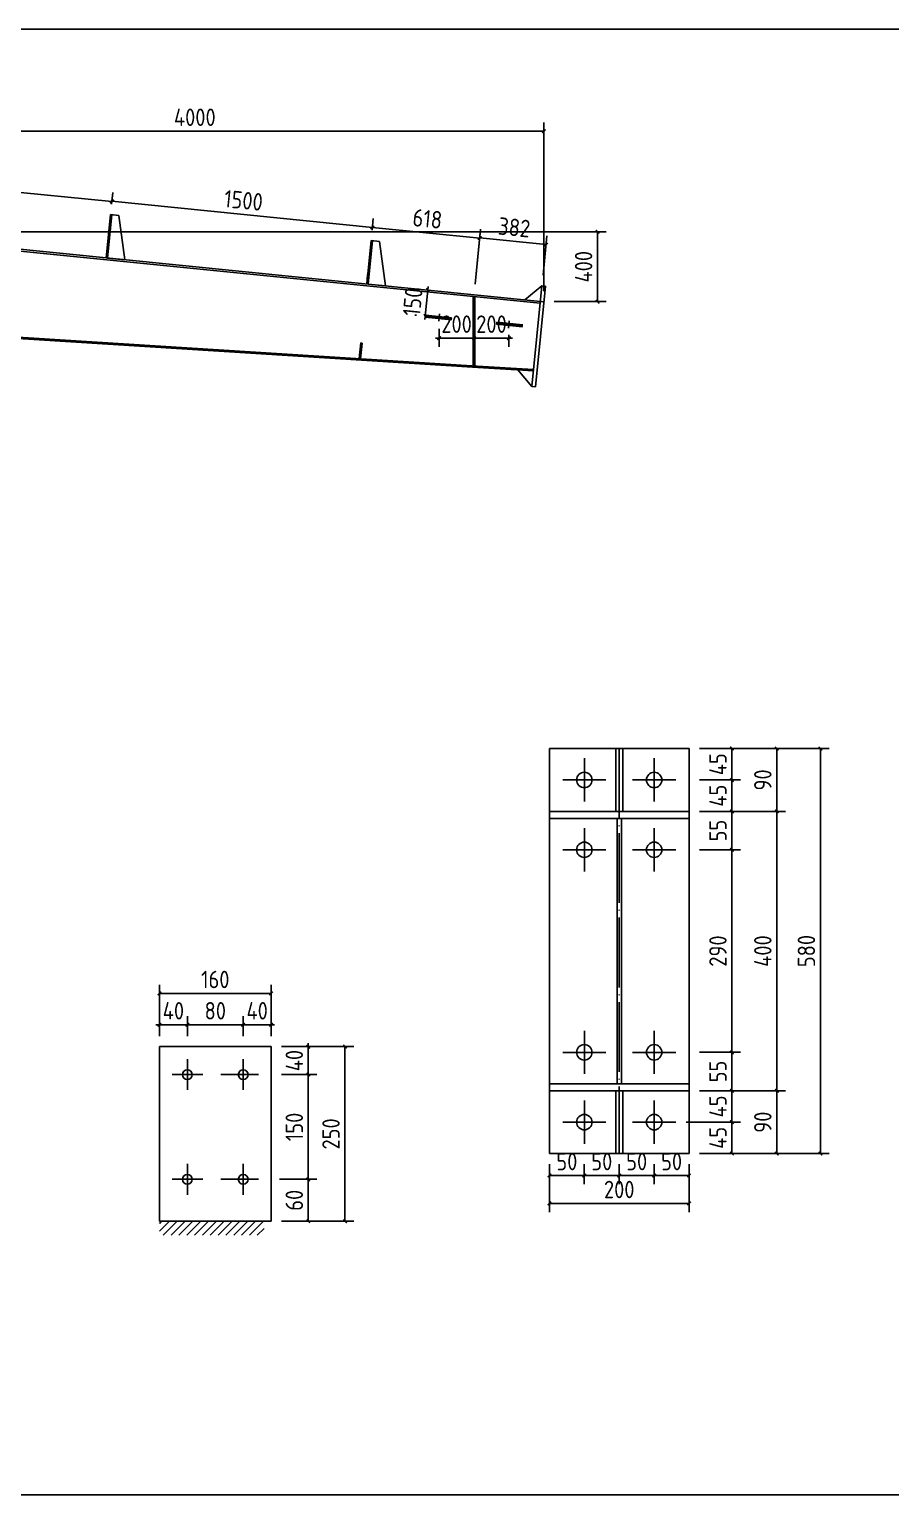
# Model space of a CAD drawing. Extents: x 810015 to 1451442, y -271755 to 145013.
# Drawn here: x 917471 to 942151, y -171646 to -129680 of the extents above; entities that cross this region are included whole.
import ezdxf

# ---------------------------------------------------------------- set-up
doc = ezdxf.new("R2010")
doc.units = 0
doc.header["$LTSCALE"] = 1000
doc.header["$MEASUREMENT"] = 0
doc.linetypes.add('DOTE', pattern=[2.42, 2, -0.2, 0.02, -0.2])
doc.layers.add('DOTE', color=1, linetype='Continuous')
doc.styles.get("Standard").update_dxf_attribs({"font": 'gbenor.shx', "bigfont": 'gbcbig.shx'})
doc.dimstyles.get("Standard").update_dxf_attribs({"dimscale": 100, "dimtxt": 2.5, "dimasz": 1, "dimexe": 2.5, "dimexo": 3, "dimgap": 1.5, "dimtad": 1, "dimdec": 0, "dimzin": 0, "dimdsep": 46, "dimtxsty": 'Standard', "dimblk": 'ARCHTICK', "dimcen": 0.09, "dimadec": 0, "dimazin": 0, "dimtfac": 1, "dimtdec": 0, "dimtix": 1, "dimtmove": 2, "dimatfit": 3, "dimfxl": 1, "dimtolj": 1, "dimtzin": 0, "dimarcsym": 0})

# ---------------------------------------------------------------- blocks, each defined once
blk = doc.blocks.new('_ArchTick')
at = {"color": 0, "linetype": 'ByBlock', "const_width": 0.4}
blk.add_lwpolyline([(-0.5, -0.5), (0.5, 0.5)], dxfattribs=at)
blk = doc.blocks.new('*D840')
at = {"color": 0, "lineweight": -2}
for p, q in [((924700, -162614), (925714, -162614)), ((925464, -163814), (925464, -162614)), ((924700, -163814), (925714, -163814))]:
    blk.add_line(p, q, dxfattribs=at)
at = {"layer": 'Defpoints', "color": 0}
for p in [(924400, -162614), (925464, -162614), (924400, -163814)]:
    blk.add_point(p, dxfattribs=at)
at = {"color": 0, "lineweight": -2, "xscale": 100, "yscale": 100, "zscale": 100}
for p, rotation in [((925464, -162614), 90), ((925464, -163814), 270)]:
    blk.add_blockref('_ArchTick', p, dxfattribs=dict(at, rotation=rotation))
at = {"color": 0, "insert": (925064, -163214), "char_height": 500, "attachment_point": 5, "rotation": 90}
blk.add_mtext('\\A1;60', dxfattribs=at)
blk = doc.blocks.new('*D201')
at = {"color": 0, "lineweight": -2}
for p, q in [((924700, -159614), (925714, -159614)), ((925464, -162614), (925464, -159614)), ((924640, -162614), (925714, -162614))]:
    blk.add_line(p, q, dxfattribs=at)
at = {"layer": 'Defpoints', "color": 0}
for p in [(924400, -159614), (925464, -159614), (924340, -162614)]:
    blk.add_point(p, dxfattribs=at)
at = {"color": 0, "lineweight": -2, "xscale": 100, "yscale": 100, "zscale": 100}
for p, rotation in [((925464, -159614), 90), ((925464, -162614), 270)]:
    blk.add_blockref('_ArchTick', p, dxfattribs=dict(at, rotation=rotation))
at = {"color": 0, "insert": (925064, -161114), "char_height": 500, "attachment_point": 5, "rotation": 90}
blk.add_mtext('\\A1;150', dxfattribs=at)
blk = doc.blocks.new('*D841')
at = {"color": 0, "lineweight": -2}
for p, q in [((924700, -158814), (925714, -158814)), ((925464, -158814), (925464, -158714)), ((925464, -159614), (925464, -158814)), ((924700, -159614), (925714, -159614)), ((925464, -159614), (925464, -159714))]:
    blk.add_line(p, q, dxfattribs=at)
at = {"layer": 'Defpoints', "color": 0}
for p in [(924400, -158814), (925464, -158814), (924400, -159614)]:
    blk.add_point(p, dxfattribs=at)
at = {"color": 0, "lineweight": -2, "xscale": 100, "yscale": 100, "zscale": 100}
for p, rotation in [((925464, -158814), 270), ((925464, -159614), 90)]:
    blk.add_blockref('_ArchTick', p, dxfattribs=dict(at, rotation=rotation))
at = {"color": 0, "insert": (925064, -159214), "char_height": 500, "attachment_point": 5, "rotation": 90}
blk.add_mtext('\\A1;40', dxfattribs=at)
blk = doc.blocks.new('*D202')
at = {"color": 0, "lineweight": -2}
for p, q in [((923600, -158188), (923500, -158188)), ((923600, -158514), (923600, -157938)), ((924400, -158188), (923600, -158188)), ((924400, -158514), (924400, -157938)), ((924400, -158188), (924500, -158188))]:
    blk.add_line(p, q, dxfattribs=at)
at = {"layer": 'Defpoints', "color": 0}
for p in [(923600, -158188), (923600, -158814), (924400, -158814)]:
    blk.add_point(p, dxfattribs=at)
at = {"color": 0, "lineweight": -2, "xscale": 100, "yscale": 100, "zscale": 100}
blk.add_blockref('_ArchTick', (923600, -158188), dxfattribs=at)
at = {"color": 0, "lineweight": -2, "xscale": 100, "yscale": 100, "zscale": 100, "rotation": 180}
blk.add_blockref('_ArchTick', (924400, -158188), dxfattribs=at)
at = {"color": 0, "insert": (924000, -157788), "char_height": 500, "attachment_point": 5}
blk.add_mtext('\\A1;40', dxfattribs=at)
blk = doc.blocks.new('*D203')
at = {"color": 0, "lineweight": -2}
for p, q in [((922000, -158514), (922000, -157938)), ((923600, -158188), (922000, -158188)), ((923600, -158514), (923600, -157938))]:
    blk.add_line(p, q, dxfattribs=at)
at = {"layer": 'Defpoints', "color": 0}
for p in [(922000, -158188), (922000, -158814), (923600, -158814)]:
    blk.add_point(p, dxfattribs=at)
at = {"color": 0, "lineweight": -2, "xscale": 100, "yscale": 100, "zscale": 100, "rotation": 180}
blk.add_blockref('_ArchTick', (922000, -158188), dxfattribs=at)
at = {"color": 0, "lineweight": -2, "xscale": 100, "yscale": 100, "zscale": 100}
blk.add_blockref('_ArchTick', (923600, -158188), dxfattribs=at)
at = {"color": 0, "insert": (922800, -157788), "char_height": 500, "attachment_point": 5}
blk.add_mtext('\\A1;80', dxfattribs=at)
blk = doc.blocks.new('*D842')
at = {"color": 0, "lineweight": -2}
for p, q in [((921200, -158188), (921100, -158188)), ((921200, -158514), (921200, -157938)), ((922000, -158188), (921200, -158188)), ((922000, -158514), (922000, -157938)), ((922000, -158188), (922100, -158188))]:
    blk.add_line(p, q, dxfattribs=at)
at = {"layer": 'Defpoints', "color": 0}
for p in [(921200, -158188), (921200, -158814), (922000, -158814)]:
    blk.add_point(p, dxfattribs=at)
at = {"color": 0, "lineweight": -2, "xscale": 100, "yscale": 100, "zscale": 100}
blk.add_blockref('_ArchTick', (921200, -158188), dxfattribs=at)
at = {"color": 0, "lineweight": -2, "xscale": 100, "yscale": 100, "zscale": 100, "rotation": 180}
blk.add_blockref('_ArchTick', (922000, -158188), dxfattribs=at)
at = {"color": 0, "insert": (921600, -157788), "char_height": 500, "attachment_point": 5}
blk.add_mtext('\\A1;40', dxfattribs=at)
blk = doc.blocks.new('*D204')
at = {"color": 0, "lineweight": -2}
for p, q in [((924700, -158814), (926766, -158814)), ((926516, -163814), (926516, -158814)), ((924700, -163814), (926766, -163814))]:
    blk.add_line(p, q, dxfattribs=at)
at = {"layer": 'Defpoints', "color": 0}
for p in [(924400, -158814), (926516, -158814), (924400, -163814)]:
    blk.add_point(p, dxfattribs=at)
at = {"color": 0, "lineweight": -2, "xscale": 100, "yscale": 100, "zscale": 100}
for p, rotation in [((926516, -158814), 90), ((926516, -163814), 270)]:
    blk.add_blockref('_ArchTick', p, dxfattribs=dict(at, rotation=rotation))
at = {"color": 0, "insert": (926116, -161314), "char_height": 500, "attachment_point": 5, "rotation": 90}
blk.add_mtext('\\A1;250', dxfattribs=at)
blk = doc.blocks.new('*D205')
at = {"color": 0, "lineweight": -2}
for p, q in [((921200, -158514), (921200, -157041)), ((924400, -157291), (921200, -157291)), ((924400, -158514), (924400, -157041))]:
    blk.add_line(p, q, dxfattribs=at)
at = {"layer": 'Defpoints', "color": 0}
for p in [(921200, -157291), (921200, -158814), (924400, -158814)]:
    blk.add_point(p, dxfattribs=at)
at = {"color": 0, "lineweight": -2, "xscale": 100, "yscale": 100, "zscale": 100, "rotation": 180}
blk.add_blockref('_ArchTick', (921200, -157291), dxfattribs=at)
at = {"color": 0, "lineweight": -2, "xscale": 100, "yscale": 100, "zscale": 100}
blk.add_blockref('_ArchTick', (924400, -157291), dxfattribs=at)
at = {"color": 0, "insert": (922800, -156891), "char_height": 500, "attachment_point": 5}
blk.add_mtext('\\A1;160', dxfattribs=at)
blk = doc.blocks.new('*D843')
at = {"color": 0, "lineweight": -2}
for p, q in [((932373, -162177), (932373, -162756)), ((933373, -162177), (933373, -162756)), ((932373, -162506), (933373, -162506))]:
    blk.add_line(p, q, dxfattribs=at)
at = {"layer": 'Defpoints', "color": 0}
for p in [(932373, -161877), (933373, -161877), (933373, -162506)]:
    blk.add_point(p, dxfattribs=at)
at = {"color": 0, "lineweight": -2, "xscale": 100, "yscale": 100, "zscale": 100, "rotation": 180}
blk.add_blockref('_ArchTick', (932373, -162506), dxfattribs=at)
at = {"color": 0, "lineweight": -2, "xscale": 100, "yscale": 100, "zscale": 100}
blk.add_blockref('_ArchTick', (933373, -162506), dxfattribs=at)
at = {"color": 0, "insert": (932873, -162106), "char_height": 500, "attachment_point": 5}
blk.add_mtext('\\A1;50', dxfattribs=at)
blk = doc.blocks.new('*D844')
at = {"color": 0, "lineweight": -2}
for p, q in [((933373, -162177), (933373, -162756)), ((934373, -162177), (934373, -162756)), ((933373, -162506), (934373, -162506))]:
    blk.add_line(p, q, dxfattribs=at)
at = {"layer": 'Defpoints', "color": 0}
for p in [(933373, -161877), (934373, -161877), (934373, -162506)]:
    blk.add_point(p, dxfattribs=at)
at = {"color": 0, "lineweight": -2, "xscale": 100, "yscale": 100, "zscale": 100, "rotation": 180}
blk.add_blockref('_ArchTick', (933373, -162506), dxfattribs=at)
at = {"color": 0, "lineweight": -2, "xscale": 100, "yscale": 100, "zscale": 100}
blk.add_blockref('_ArchTick', (934373, -162506), dxfattribs=at)
at = {"color": 0, "insert": (933873, -162106), "char_height": 500, "attachment_point": 5}
blk.add_mtext('\\A1;50', dxfattribs=at)
blk = doc.blocks.new('*D845')
at = {"color": 0, "lineweight": -2}
for p, q in [((934373, -162177), (934373, -162756)), ((935373, -162177), (935373, -162756)), ((934373, -162506), (935373, -162506))]:
    blk.add_line(p, q, dxfattribs=at)
at = {"layer": 'Defpoints', "color": 0}
for p in [(934373, -161877), (935373, -161877), (935373, -162506)]:
    blk.add_point(p, dxfattribs=at)
at = {"color": 0, "lineweight": -2, "xscale": 100, "yscale": 100, "zscale": 100, "rotation": 180}
blk.add_blockref('_ArchTick', (934373, -162506), dxfattribs=at)
at = {"color": 0, "lineweight": -2, "xscale": 100, "yscale": 100, "zscale": 100}
blk.add_blockref('_ArchTick', (935373, -162506), dxfattribs=at)
at = {"color": 0, "insert": (934873, -162106), "char_height": 500, "attachment_point": 5}
blk.add_mtext('\\A1;50', dxfattribs=at)
blk = doc.blocks.new('*D846')
at = {"color": 0, "lineweight": -2}
for p, q in [((935373, -162177), (935373, -162756)), ((936373, -162177), (936373, -162756)), ((935373, -162506), (936373, -162506))]:
    blk.add_line(p, q, dxfattribs=at)
at = {"layer": 'Defpoints', "color": 0}
for p in [(935373, -161877), (936373, -161877), (936373, -162506)]:
    blk.add_point(p, dxfattribs=at)
at = {"color": 0, "lineweight": -2, "xscale": 100, "yscale": 100, "zscale": 100, "rotation": 180}
blk.add_blockref('_ArchTick', (935373, -162506), dxfattribs=at)
at = {"color": 0, "lineweight": -2, "xscale": 100, "yscale": 100, "zscale": 100}
blk.add_blockref('_ArchTick', (936373, -162506), dxfattribs=at)
at = {"color": 0, "insert": (935873, -162106), "char_height": 500, "attachment_point": 5}
blk.add_mtext('\\A1;50', dxfattribs=at)
blk = doc.blocks.new('*D206')
at = {"color": 0, "lineweight": -2}
for p, q in [((932373, -162177), (932373, -163556)), ((936373, -162177), (936373, -163556)), ((932373, -163306), (936373, -163306))]:
    blk.add_line(p, q, dxfattribs=at)
at = {"layer": 'Defpoints', "color": 0}
for p in [(932373, -161877), (936373, -161877), (936373, -163306)]:
    blk.add_point(p, dxfattribs=at)
at = {"color": 0, "lineweight": -2, "xscale": 100, "yscale": 100, "zscale": 100, "rotation": 180}
blk.add_blockref('_ArchTick', (932373, -163306), dxfattribs=at)
at = {"color": 0, "lineweight": -2, "xscale": 100, "yscale": 100, "zscale": 100}
blk.add_blockref('_ArchTick', (936373, -163306), dxfattribs=at)
at = {"color": 0, "insert": (934373, -162906), "char_height": 500, "attachment_point": 5}
blk.add_mtext('\\A1;200', dxfattribs=at)
blk = doc.blocks.new('*D847')
at = {"color": 0, "lineweight": -2}
for p, q in [((936673, -160077), (937851, -160077)), ((937601, -160977), (937601, -160077)), ((936293, -160977), (937851, -160977))]:
    blk.add_line(p, q, dxfattribs=at)
at = {"layer": 'Defpoints', "color": 0}
for p in [(936373, -160077), (937601, -160077), (935993, -160977)]:
    blk.add_point(p, dxfattribs=at)
at = {"color": 0, "lineweight": -2, "xscale": 100, "yscale": 100, "zscale": 100}
for p, rotation in [((937601, -160077), 90), ((937601, -160977), 270)]:
    blk.add_blockref('_ArchTick', p, dxfattribs=dict(at, rotation=rotation))
at = {"color": 0, "insert": (937201, -160527), "char_height": 500, "attachment_point": 5, "rotation": 90}
blk.add_mtext('\\A1;45', dxfattribs=at)
blk = doc.blocks.new('*D848')
at = {"color": 0, "lineweight": -2}
for p, q in [((936673, -158977), (937851, -158977)), ((937601, -160077), (937601, -158977)), ((936673, -160077), (937851, -160077))]:
    blk.add_line(p, q, dxfattribs=at)
at = {"layer": 'Defpoints', "color": 0}
for p in [(936373, -158977), (937601, -158977), (936373, -160077)]:
    blk.add_point(p, dxfattribs=at)
at = {"color": 0, "lineweight": -2, "xscale": 100, "yscale": 100, "zscale": 100}
for p, rotation in [((937601, -158977), 90), ((937601, -160077), 270)]:
    blk.add_blockref('_ArchTick', p, dxfattribs=dict(at, rotation=rotation))
at = {"color": 0, "insert": (937201, -159527), "char_height": 500, "attachment_point": 5, "rotation": 90}
blk.add_mtext('\\A1;55', dxfattribs=at)
blk = doc.blocks.new('*D207')
at = {"color": 0, "lineweight": -2}
for p, q in [((936673, -153177), (937851, -153177)), ((937601, -158977), (937601, -153177)), ((936673, -158977), (937851, -158977))]:
    blk.add_line(p, q, dxfattribs=at)
at = {"layer": 'Defpoints', "color": 0}
for p in [(936373, -153177), (937601, -153177), (936373, -158977)]:
    blk.add_point(p, dxfattribs=at)
at = {"color": 0, "lineweight": -2, "xscale": 100, "yscale": 100, "zscale": 100}
for p, rotation in [((937601, -153177), 90), ((937601, -158977), 270)]:
    blk.add_blockref('_ArchTick', p, dxfattribs=dict(at, rotation=rotation))
at = {"color": 0, "insert": (937201, -156077), "char_height": 500, "attachment_point": 5, "rotation": 90}
blk.add_mtext('\\A1;290', dxfattribs=at)
blk = doc.blocks.new('*D849')
at = {"color": 0, "lineweight": -2}
for p, q in [((936673, -152077), (937851, -152077)), ((937601, -153177), (937601, -152077)), ((936673, -153177), (937851, -153177))]:
    blk.add_line(p, q, dxfattribs=at)
at = {"layer": 'Defpoints', "color": 0}
for p in [(936373, -152077), (937601, -152077), (936373, -153177)]:
    blk.add_point(p, dxfattribs=at)
at = {"color": 0, "lineweight": -2, "xscale": 100, "yscale": 100, "zscale": 100}
for p, rotation in [((937601, -152077), 90), ((937601, -153177), 270)]:
    blk.add_blockref('_ArchTick', p, dxfattribs=dict(at, rotation=rotation))
at = {"color": 0, "insert": (937201, -152627), "char_height": 500, "attachment_point": 5, "rotation": 90}
blk.add_mtext('\\A1;55', dxfattribs=at)
blk = doc.blocks.new('*D850')
at = {"color": 0, "lineweight": -2}
for p, q in [((936673, -151177), (937851, -151177)), ((937601, -152077), (937601, -151177)), ((936673, -152077), (937851, -152077))]:
    blk.add_line(p, q, dxfattribs=at)
at = {"layer": 'Defpoints', "color": 0}
for p in [(936373, -151177), (937601, -151177), (936373, -152077)]:
    blk.add_point(p, dxfattribs=at)
at = {"color": 0, "lineweight": -2, "xscale": 100, "yscale": 100, "zscale": 100}
for p, rotation in [((937601, -151177), 90), ((937601, -152077), 270)]:
    blk.add_blockref('_ArchTick', p, dxfattribs=dict(at, rotation=rotation))
at = {"color": 0, "insert": (937201, -151627), "char_height": 500, "attachment_point": 5, "rotation": 90}
blk.add_mtext('\\A1;45', dxfattribs=at)
blk = doc.blocks.new('*D851')
at = {"color": 0, "lineweight": -2}
for p, q in [((936673, -150277), (937851, -150277)), ((937601, -151177), (937601, -150277)), ((936673, -151177), (937851, -151177))]:
    blk.add_line(p, q, dxfattribs=at)
at = {"layer": 'Defpoints', "color": 0}
for p in [(936373, -150277), (937601, -150277), (936373, -151177)]:
    blk.add_point(p, dxfattribs=at)
at = {"color": 0, "lineweight": -2, "xscale": 100, "yscale": 100, "zscale": 100}
for p, rotation in [((937601, -150277), 90), ((937601, -151177), 270)]:
    blk.add_blockref('_ArchTick', p, dxfattribs=dict(at, rotation=rotation))
at = {"color": 0, "insert": (937201, -150727), "char_height": 500, "attachment_point": 5, "rotation": 90}
blk.add_mtext('\\A1;45', dxfattribs=at)
blk = doc.blocks.new('*D208')
at = {"color": 0, "lineweight": -2}
for p, q in [((936293, -160977), (937851, -160977)), ((937601, -161877), (937601, -160977)), ((936673, -161877), (937851, -161877))]:
    blk.add_line(p, q, dxfattribs=at)
at = {"layer": 'Defpoints', "color": 0}
for p in [(935993, -160977), (937601, -160977), (936373, -161877)]:
    blk.add_point(p, dxfattribs=at)
at = {"color": 0, "lineweight": -2, "xscale": 100, "yscale": 100, "zscale": 100}
for p, rotation in [((937601, -160977), 90), ((937601, -161877), 270)]:
    blk.add_blockref('_ArchTick', p, dxfattribs=dict(at, rotation=rotation))
at = {"color": 0, "insert": (937201, -161427), "char_height": 500, "attachment_point": 5, "rotation": 90}
blk.add_mtext('\\A1;45', dxfattribs=at)
blk = doc.blocks.new('*D209')
at = {"color": 0, "lineweight": -2}
for p, q in [((936673, -160077), (939137, -160077)), ((938887, -161877), (938887, -160077)), ((936673, -161877), (939137, -161877))]:
    blk.add_line(p, q, dxfattribs=at)
at = {"layer": 'Defpoints', "color": 0}
for p in [(936373, -160077), (938887, -160077), (936373, -161877)]:
    blk.add_point(p, dxfattribs=at)
at = {"color": 0, "lineweight": -2, "xscale": 100, "yscale": 100, "zscale": 100}
for p, rotation in [((938887, -160077), 90), ((938887, -161877), 270)]:
    blk.add_blockref('_ArchTick', p, dxfattribs=dict(at, rotation=rotation))
at = {"color": 0, "insert": (938487, -160977), "char_height": 500, "attachment_point": 5, "rotation": 90}
blk.add_mtext('\\A1;90', dxfattribs=at)
blk = doc.blocks.new('*D210')
at = {"color": 0, "lineweight": -2}
for p, q in [((936673, -152077), (939137, -152077)), ((938887, -160077), (938887, -152077)), ((936673, -160077), (939137, -160077))]:
    blk.add_line(p, q, dxfattribs=at)
at = {"layer": 'Defpoints', "color": 0}
for p in [(936373, -152077), (938887, -152077), (936373, -160077)]:
    blk.add_point(p, dxfattribs=at)
at = {"color": 0, "lineweight": -2, "xscale": 100, "yscale": 100, "zscale": 100}
for p, rotation in [((938887, -152077), 90), ((938887, -160077), 270)]:
    blk.add_blockref('_ArchTick', p, dxfattribs=dict(at, rotation=rotation))
at = {"color": 0, "insert": (938487, -156077), "char_height": 500, "attachment_point": 5, "rotation": 90}
blk.add_mtext('\\A1;400', dxfattribs=at)
blk = doc.blocks.new('*D211')
at = {"color": 0, "lineweight": -2}
for p, q in [((936673, -150277), (939137, -150277)), ((938887, -152077), (938887, -150277)), ((936673, -152077), (939137, -152077))]:
    blk.add_line(p, q, dxfattribs=at)
at = {"layer": 'Defpoints', "color": 0}
for p in [(936373, -150277), (938887, -150277), (936373, -152077)]:
    blk.add_point(p, dxfattribs=at)
at = {"color": 0, "lineweight": -2, "xscale": 100, "yscale": 100, "zscale": 100}
for p, rotation in [((938887, -150277), 90), ((938887, -152077), 270)]:
    blk.add_blockref('_ArchTick', p, dxfattribs=dict(at, rotation=rotation))
at = {"color": 0, "insert": (938487, -151177), "char_height": 500, "attachment_point": 5, "rotation": 90}
blk.add_mtext('\\A1;90', dxfattribs=at)
blk = doc.blocks.new('*D863')
at = {"color": 0, "lineweight": -2}
for p, q in [((913362, -134039), (913394, -133717)), ((913369, -133966), (919837, -134613)), ((919830, -134686), (919862, -134364))]:
    blk.add_line(p, q, dxfattribs=at)
at = {"layer": 'Defpoints', "color": 0}
for p in [(913332, -134337), (919837, -134613), (919800, -134984)]:
    blk.add_point(p, dxfattribs=at)
at = {"color": 0, "lineweight": -2, "xscale": 100, "yscale": 100, "zscale": 100}
for p, rotation in [((913369, -133966), 174.2894068631635), ((919837, -134613), 354.2894068631636)]:
    blk.add_blockref('_ArchTick', p, dxfattribs=dict(at, rotation=rotation))
at = {"color": 0, "insert": (916643, -133891), "char_height": 500, "attachment_point": 5, "rotation": 354.2894}
blk.add_mtext('\\A1;1300', dxfattribs=at)
blk = doc.blocks.new('*D865')
at = {"color": 0, "lineweight": -2}
for p, q in [((912213, -136154), (912213, -132350)), ((912213, -132600), (932214, -132600)), ((932214, -137181), (932214, -132350))]:
    blk.add_line(p, q, dxfattribs=at)
at = {"layer": 'Defpoints', "color": 0}
for p in [(932214, -132600), (912213, -136454), (932214, -137481)]:
    blk.add_point(p, dxfattribs=at)
at = {"color": 0, "lineweight": -2, "xscale": 100, "yscale": 100, "zscale": 100, "rotation": 180}
blk.add_blockref('_ArchTick', (912213, -132600), dxfattribs=at)
at = {"color": 0, "lineweight": -2, "xscale": 100, "yscale": 100, "zscale": 100}
blk.add_blockref('_ArchTick', (932214, -132600), dxfattribs=at)
at = {"color": 0, "insert": (922213, -132200), "char_height": 500, "attachment_point": 5}
blk.add_mtext('\\A1;4000', dxfattribs=at)
blk = doc.blocks.new('*D213')
at = {"color": 0, "lineweight": -2}
for p, q in [((912513, -135480), (934003, -135480)), ((933753, -137480), (933753, -135480)), ((932513, -137480), (934003, -137480))]:
    blk.add_line(p, q, dxfattribs=at)
at = {"layer": 'Defpoints', "color": 0}
for p in [(912213, -135480), (933753, -135480), (932213, -137480)]:
    blk.add_point(p, dxfattribs=at)
at = {"color": 0, "lineweight": -2, "xscale": 100, "yscale": 100, "zscale": 100}
for p, rotation in [((933753, -135480), 90), ((933753, -137480), 270)]:
    blk.add_blockref('_ArchTick', p, dxfattribs=dict(at, rotation=rotation))
at = {"color": 0, "insert": (933353, -136480), "char_height": 500, "attachment_point": 5, "rotation": 90}
blk.add_mtext('\\A1;400', dxfattribs=at)
blk = doc.blocks.new('*D872')
at = {"color": 0, "lineweight": -2}
for p, q in [((930213, -138426), (930213, -138774)), ((931213, -138426), (931213, -138774)), ((930213, -138524), (930113, -138524)), ((931213, -138524), (930213, -138524)), ((931213, -138524), (931313, -138524))]:
    blk.add_line(p, q, dxfattribs=at)
at = {"layer": 'Defpoints', "color": 0}
for p in [(930213, -138126), (931213, -138126), (930213, -138524)]:
    blk.add_point(p, dxfattribs=at)
at = {"color": 0, "lineweight": -2, "xscale": 100, "yscale": 100, "zscale": 100}
blk.add_blockref('_ArchTick', (930213, -138524), dxfattribs=at)
at = {"color": 0, "lineweight": -2, "xscale": 100, "yscale": 100, "zscale": 100, "rotation": 180}
blk.add_blockref('_ArchTick', (931213, -138524), dxfattribs=at)
at = {"color": 0, "insert": (930713, -138124), "char_height": 500, "attachment_point": 5}
blk.add_mtext('\\A1;200', dxfattribs=at)
blk = doc.blocks.new('*D873')
at = {"color": 0, "lineweight": -2}
for p, q in [((929213, -138261), (929213, -138774)), ((930213, -138426), (930213, -138774)), ((929213, -138524), (929113, -138524)), ((930213, -138524), (929213, -138524)), ((930213, -138524), (930313, -138524))]:
    blk.add_line(p, q, dxfattribs=at)
at = {"layer": 'Defpoints', "color": 0}
for p in [(929213, -137961), (930213, -138126), (929213, -138524)]:
    blk.add_point(p, dxfattribs=at)
at = {"color": 0, "lineweight": -2, "xscale": 100, "yscale": 100, "zscale": 100}
blk.add_blockref('_ArchTick', (929213, -138524), dxfattribs=at)
at = {"color": 0, "lineweight": -2, "xscale": 100, "yscale": 100, "zscale": 100, "rotation": 180}
blk.add_blockref('_ArchTick', (930213, -138524), dxfattribs=at)
at = {"color": 0, "insert": (929713, -138124), "char_height": 500, "attachment_point": 5}
blk.add_mtext('\\A1;200', dxfattribs=at)
blk = doc.blocks.new('*D874')
at = {"color": 0, "lineweight": -2}
for p, q in [((928593, -137118), (928643, -137123)), ((928817, -137895), (928891, -137148)), ((928891, -137148), (928901, -137049)), ((928518, -137865), (928568, -137870)), ((928817, -137895), (928807, -137994))]:
    blk.add_line(p, q, dxfattribs=at)
at = {"layer": 'Defpoints', "color": 0}
for p in [(928891, -137148), (928891, -137148), (928817, -137895)]:
    blk.add_point(p, dxfattribs=at)
at = {"color": 0, "lineweight": -2, "xscale": 100, "yscale": 100, "zscale": 100}
for p, rotation in [((928891, -137148), 264.289406862503), ((928817, -137895), 84.28940686250304)]:
    blk.add_blockref('_ArchTick', p, dxfattribs=dict(at, rotation=rotation))
at = {"color": 0, "insert": (928456, -137482), "char_height": 500, "attachment_point": 5, "rotation": 84.2894}
blk.add_mtext('\\A1;150', dxfattribs=at)
blk = doc.blocks.new('*D251')
at = {"color": 0, "lineweight": -2}
for p, q in [((930243, -136982), (930400, -135407)), ((930375, -135656), (932277, -135846)), ((932189, -136724), (932302, -135598))]:
    blk.add_line(p, q, dxfattribs=at)
at = {"layer": 'Defpoints', "color": 0}
for p in [(932277, -135846), (932159, -137023), (930213, -137280)]:
    blk.add_point(p, dxfattribs=at)
at = {"color": 0, "lineweight": -2, "xscale": 100, "yscale": 100, "zscale": 100}
for p, rotation in [((930375, -135656), 174.2894068630673), ((932277, -135846), 354.2894068630673)]:
    blk.add_blockref('_ArchTick', p, dxfattribs=dict(at, rotation=rotation))
at = {"color": 0, "insert": (931366, -135353), "char_height": 500, "attachment_point": 5, "rotation": 354.2894}
blk.add_mtext('\\A1;382', dxfattribs=at)
blk = doc.blocks.new('*D1187')
at = {"color": 0, "lineweight": -2}
for p, q in [((919830, -134686), (919863, -134356)), ((919838, -134605), (927301, -135352)), ((927293, -135432), (927326, -135103))]:
    blk.add_line(p, q, dxfattribs=at)
at = {"layer": 'Defpoints', "color": 0}
for p in [(919800, -134984), (927301, -135352), (927263, -135730)]:
    blk.add_point(p, dxfattribs=at)
at = {"color": 0, "lineweight": -2, "xscale": 100, "yscale": 100, "zscale": 100}
for p, rotation in [((919838, -134605), 174.2894068625006), ((927301, -135352), 354.2894068625005)]:
    blk.add_blockref('_ArchTick', p, dxfattribs=dict(at, rotation=rotation))
at = {"color": 0, "insert": (923609, -134580), "char_height": 500, "attachment_point": 5, "rotation": 354.2894}
blk.add_mtext('\\A1;1500', dxfattribs=at)
blk = doc.blocks.new('*D1188')
at = {"color": 0, "lineweight": -2}
for p, q in [((927293, -135432), (927326, -135103)), ((927301, -135352), (930375, -135659)), ((930243, -136982), (930400, -135410))]:
    blk.add_line(p, q, dxfattribs=at)
at = {"layer": 'Defpoints', "color": 0}
for p in [(927263, -135730), (930375, -135659), (930213, -137280)]:
    blk.add_point(p, dxfattribs=at)
at = {"color": 0, "lineweight": -2, "xscale": 100, "yscale": 100, "zscale": 100}
for p, rotation in [((927301, -135352), 174.2894068628101), ((930375, -135659), 354.2894068628101)]:
    blk.add_blockref('_ArchTick', p, dxfattribs=dict(at, rotation=rotation))
at = {"color": 0, "insert": (928878, -135107), "char_height": 500, "attachment_point": 5, "rotation": 354.2894}
blk.add_mtext('\\A1;618', dxfattribs=at)
blk = doc.blocks.new('*D394')
at = {"color": 0, "lineweight": -2}
for p, q in [((936673, -150277), (940386, -150277)), ((940136, -150277), (940136, -161877)), ((936673, -161877), (940386, -161877))]:
    blk.add_line(p, q, dxfattribs=at)
at = {"layer": 'Defpoints', "color": 0}
for p in [(936373, -150277), (936373, -161877), (940136, -161877)]:
    blk.add_point(p, dxfattribs=at)
at = {"color": 0, "lineweight": -2, "xscale": 100, "yscale": 100, "zscale": 100}
for p, rotation in [((940136, -150277), 90), ((940136, -161877), 270)]:
    blk.add_blockref('_ArchTick', p, dxfattribs=dict(at, rotation=rotation))
at = {"color": 0, "insert": (939736, -156077), "char_height": 500, "attachment_point": 5, "rotation": 90}
blk.add_mtext('\\A1;580', dxfattribs=at)

msp = doc.modelspace()

# ---------------------------------------------------------------- hatches: boundary and pattern name
h = msp.add_hatch()
h.set_pattern_fill('ANSI31', color=2, scale=100, style=0)
h.set_pattern_definition([(45, (-1224840.13, 1751405.6), (-112.2532015, 112.2532015), [])])
h.paths.add_polyline_path([(924199.9, -163814.4), (921199.9, -163814.4), (921199.9, -164214.4), (924199.9, -164214.4)])

# ---------------------------------------------------------------- linework, layer by layer
at = {"color": 2}
for p, q in [((919800.1, -134984.2), (919675.8, -136226.8)), ((919839.9, -134988.2), (919715.6, -136230.8)), ((920038.9, -135008.1), (919800.1, -134984.2)), ((920213.1, -136280.5), (920038.9, -135008.1)), ((927262.9, -135730.5), (927138.6, -136973)), ((927262.9, -135730.5), (927138.6, -136973)), ((927302.7, -135734.5), (927178.4, -136977)), ((927501.7, -135754.4), (927262.9, -135730.5)), ((927675.9, -137026.8), (927501.7, -135754.4)), ((919715.6, -136230.8), (920213.1, -136280.5)), ((927178.4, -136977), (927675.9, -137026.8)), ((931666.5, -137425.8), (932159, -137022.8)), ((932159, -137022.8), (931870.5, -139908.5)), ((932258.5, -137032.8), (931970, -139918.4)), ((932258.5, -137032.8), (932159, -137022.8)), ((932213.7, -137480.6), (932213, -137480.5)), ((928813.8, -137924.5), (928819.7, -137864.8)), ((928813.8, -137924.5), (929563, -137999.4)), ((928819.7, -137864.8), (929566, -137939.4)), ((929223.5, -137829.8), (929202.6, -138038.7)), ((929560.1, -137999.1), (929566, -137939.4)), ((931223.5, -138029.8), (931202.6, -138238.7)), ((930860.1, -138129.1), (930866, -138069.4)), ((930860.1, -138129.1), (931606.3, -138203.7)), ((930863, -138069.1), (931612.3, -138144)), ((926969.5, -138663.7), (926924.7, -139111.8)), ((926969.5, -138663.7), (926924.7, -139111.8)), ((927009.2, -138669.2), (926964.7, -139114.3)), ((927009.2, -138669.2), (926969.5, -138663.7)), ((931469.5, -139436.5), (931870.5, -139908.5)), ((931970, -139918.4), (931870.5, -139908.5)), ((936373.4, -150277.5), (932373.4, -150277.5)), ((932373.4, -150277.5), (932373.4, -161877.5)), ((933373.4, -150557.5), (933373.4, -151797.5)), ((935373.4, -150557.5), (935373.4, -151797.5)), ((936373.4, -161877.5), (936373.4, -150277.5)), ((932753.4, -151177.5), (933993.4, -151177.5)), ((934753.4, -151177.5), (935993.4, -151177.5)), ((933373.4, -152557.5), (933373.4, -153797.5)), ((935373.4, -152557.5), (935373.4, -153797.5)), ((932753.4, -153177.5), (933993.4, -153177.5)), ((934753.4, -153177.5), (935993.4, -153177.5)), ((933373.4, -158357.5), (933373.4, -159597.5)), ((935373.4, -158357.5), (935373.4, -159597.5)), ((924399.9, -158814.4), (921199.9, -158814.4)), ((921199.9, -158814.4), (921199.9, -163814.4)), ((924399.9, -163814.4), (924399.9, -158814.4)), ((932753.4, -158977.5), (933993.4, -158977.5)), ((934753.4, -158977.5), (935993.4, -158977.5)), ((921999.9, -159174.4), (921999.9, -160054.4)), ((923599.9, -159174.4), (923599.9, -160054.4)), ((921559.9, -159614.4), (922439.9, -159614.4)), ((922139.9, -159614.4), (921859.9, -159614.4)), ((921999.9, -159474.4), (921999.9, -159614.4)), ((922959.9, -159614.4), (924039.9, -159614.4)), ((923739.9, -159614.4), (923459.9, -159614.4)), ((923599.9, -159754.4), (923599.9, -159474.4)), ((933373.4, -160357.5), (933373.4, -161597.5)), ((935373.4, -160357.5), (935373.4, -161597.5)), ((932753.4, -160977.5), (933993.4, -160977.5)), ((934753.4, -160977.5), (935993.4, -160977.5)), ((932373.4, -161877.5), (936373.4, -161877.5)), ((921999.9, -162174.4), (921999.9, -163054.4)), ((923599.9, -162174.4), (923599.9, -163054.4)), ((921559.9, -162614.4), (922439.9, -162614.4)), ((922959.9, -162614.4), (924039.9, -162614.4)), ((923599.9, -162754.4), (923599.9, -162474.4)), ((923599.9, -162614.4), (923739.9, -162614.4)), ((921199.9, -163814.4), (924399.9, -163814.4))]:
    msp.add_line(p, q, dxfattribs=at)
for p, q in [((912208.1, -135530.2), (932109.3, -137520.4)), ((912213, -135480.5), (932213.7, -137480.6)), ((919702.6, -135959.4), (919675.8, -136226.8)), ((927165.3, -136705.6), (927138.6, -136973)), ((932213, -137480.5), (932213.7, -137480.6)), ((929213, -137934.2), (929216, -137904.4)), ((930322.9, -139364.7), (912213, -138230.5)), ((930298.3, -139323.1), (912215.5, -138190.6)), ((931213, -138134.2), (931216, -138104.4)), ((930215.5, -139317.9), (930213, -139317.7)), ((931918.9, -139424.6), (930298.3, -139323.1)), ((931914.9, -139464.4), (930322.9, -139364.7))]:
    msp.add_line(p, q)
at = {"color": 1}
for p, q in [((928816.8, -137894.6), (929563, -137969.2)), ((930863, -138099.2), (931609.3, -138173.9))]:
    msp.add_line(p, q, dxfattribs=at)
at = {"color": 2, "linetype": 'DOTE'}
for p, q in [((934273.4, -150277.5), (934273.4, -152077.5)), ((934473.4, -150277.5), (934473.4, -152077.5)), ((934273.4, -160077.5), (934273.4, -161877.5)), ((934473.4, -160077.5), (934473.4, -161877.5))]:
    msp.add_line(p, q, dxfattribs=at)
at = {"color": 1, "linetype": 'DOTE'}
msp.add_line((934373.4, -150277.5), (934373.4, -161877.5), dxfattribs=at)
at = {"color": 4}
for p, q in [((936373.4, -152077.5), (932373.4, -152077.5)), ((936373.4, -152277.5), (932373.4, -152277.5)), ((934313.4, -152277.5), (934313.4, -159877.5)), ((934433.4, -152277.5), (934433.4, -159877.5)), ((932373.4, -159877.5), (936373.4, -159877.5)), ((932373.4, -160077.5), (936373.4, -160077.5))]:
    msp.add_line(p, q, dxfattribs=at)
msp.add_lwpolyline([(888193.4, -129680.4), (942794.4, -129680.4), (942794.4, -171645.6), (888193.4, -171645.6)], close=True)
at = {"color": 2}
for centre, radius in [((933373.4, -151177.5), 220), ((935373.4, -151177.5), 220), ((933373.4, -153177.5), 220), ((935373.4, -153177.5), 220), ((933373.4, -158977.5), 220), ((935373.4, -158977.5), 220), ((921999.9, -159614.4), 140), ((923599.9, -159614.4), 140), ((933373.4, -160977.5), 220), ((935373.4, -160977.5), 220), ((921999.9, -162614.4), 140), ((923599.9, -162614.4), 140)]:
    msp.add_circle(centre, radius, dxfattribs=at)
at = {"layer": 'DOTE', "color": 0, "linetype": 'DOTE'}
for p, q in [((930188, -139316.2), (930188, -137329.2)), ((930238, -139319.3), (930238, -137333.2))]:
    msp.add_line(p, q, dxfattribs=at)
at = {"layer": 'DOTE', "linetype": 'DOTE'}
for p, q in [((930213, -139317.7), (930213, -137329.2)), ((929213, -137964.4), (929213, -137904.1)), ((931213, -138164.4), (931213, -138104.1))]:
    msp.add_line(p, q, dxfattribs=at)

# ---------------------------------------------------------------- dimensions: what is measured, and where the dimension line sits
at = {"color": 3}
for base, p1, p2, override, picture, middle in [((932213.7, -132599.5), (912213, -136453.7), (932213.7, -137480.6), {"dimtxt": 5, "dimlfac": 0.2}, '*D865', (922213.4, -132199.5)), ((921199.9, -157290.9), (924399.9, -158814.4), (921199.9, -158814.4), {"dimtxt": 5, "dimlfac": 0.05}, '*D205', (922799.9, -156890.9)), ((921199.9, -158187.9), (921999.9, -158814.4), (921199.9, -158814.4), {"dimtxt": 5, "dimlfac": 0.05}, '*D842', (921599.9, -157787.9)), ((921999.9, -158187.9), (923599.9, -158814.4), (921999.9, -158814.4), {"dimtxt": 5, "dimlfac": 0.05}, '*D203', (922799.9, -157787.9)), ((923599.9, -158187.9), (924399.9, -158814.4), (923599.9, -158814.4), {"dimtxt": 5, "dimlfac": 0.05}, '*D202', (923999.9, -157787.9)), ((933373.4, -162506), (932373.4, -161877.5), (933373.4, -161877.5), {"dimtxt": 5, "dimlfac": 0.05}, '*D843', (932873.4, -162106)), ((936373.4, -163306), (932373.4, -161877.5), (936373.4, -161877.5), {"dimtxt": 5, "dimlfac": 0.05}, '*D206', (934373.4, -162906)), ((934373.4, -162506), (933373.4, -161877.5), (934373.4, -161877.5), {"dimtxt": 5, "dimlfac": 0.05}, '*D844', (933873.4, -162106)), ((935373.4, -162506), (934373.4, -161877.5), (935373.4, -161877.5), {"dimtxt": 5, "dimlfac": 0.05}, '*D845', (934873.4, -162106)), ((936373.4, -162506), (935373.4, -161877.5), (936373.4, -161877.5), {"dimtxt": 5, "dimlfac": 0.05}, '*D846', (935873.4, -162106))]:
    dim = msp.add_linear_dim(base=base, p1=p1, p2=p2, dimstyle='Standard', override=override, dxfattribs=at)
    dim.commit()
    dim.dimension.update_dxf_attribs({"geometry": picture, "text_midpoint": middle})
for base, p1, p2, angle, override, picture, middle in [((919837.2, -134612.6), (913332.3, -134337.4), (919800.1, -134984.2), 174.28941, {"dimtxt": 5, "dimlfac": 0.2}, '*D863', (916643.2, -133891.2)), ((930375.2, -135658.9), (927262.9, -135730.5), (930213, -137280.5), 174.28941, {"dimtxt": 5, "dimlfac": 0.2}, '*D1188', (928877.8, -135107.2)), ((932276.7, -135846.3), (930213, -137280.5), (932159, -137022.8), 174.28941, {"dimtxt": 5, "dimlfac": 0.2}, '*D251', (931365.9, -135353.3)), ((933753.2, -135480.5), (932213, -137480.5), (912213, -135480.5), 90, {"dimtxt": 5, "dimlfac": 0.2}, '*D213', (933353.2, -136480.5)), ((929213, -138523.9), (930213, -138125.6), (929213, -137960.8), 180, {"dimtxt": 5, "dimlfac": 0.2}, '*D873', (929713, -138123.9)), ((930213, -138523.9), (931213, -138125.6), (930213, -138125.6), 180, {"dimtxt": 5, "dimlfac": 0.2}, '*D872', (930713, -138123.9)), ((937601.4, -150277.5), (936373.4, -151177.5), (936373.4, -150277.5), 90, {"dimtxt": 5, "dimlfac": 0.05}, '*D851', (937201.4, -150727.5)), ((938886.9, -150277.5), (936373.4, -152077.5), (936373.4, -150277.5), 90, {"dimtxt": 5, "dimlfac": 0.05}, '*D211', (938486.9, -151177.5)), ((940135.8, -161877.5), (936373.4, -150277.5), (936373.4, -161877.5), 90, {"dimtxt": 5, "dimlfac": 0.05}, '*D394', (939735.8, -156077.5)), ((937601.4, -151177.5), (936373.4, -152077.5), (936373.4, -151177.5), 90, {"dimtxt": 5, "dimlfac": 0.05}, '*D850', (937201.4, -151627.5)), ((937601.4, -152077.5), (936373.4, -153177.5), (936373.4, -152077.5), 90, {"dimtxt": 5, "dimlfac": 0.05}, '*D849', (937201.4, -152627.5)), ((938886.9, -152077.5), (936373.4, -160077.5), (936373.4, -152077.5), 90, {"dimtxt": 5, "dimlfac": 0.05}, '*D210', (938486.9, -156077.5)), ((937601.4, -153177.5), (936373.4, -158977.5), (936373.4, -153177.5), 90, {"dimtxt": 5, "dimlfac": 0.05}, '*D207', (937201.4, -156077.5)), ((925464.4, -158814.4), (924399.9, -159614.4), (924399.9, -158814.4), 90, {"dimtxt": 5, "dimlfac": 0.05}, '*D841', (925064.4, -159214.4)), ((926516.4, -158814.4), (924399.9, -163814.4), (924399.9, -158814.4), 90, {"dimtxt": 5, "dimlfac": 0.05}, '*D204', (926116.4, -161314.4)), ((937601.4, -158977.5), (936373.4, -160077.5), (936373.4, -158977.5), 90, {"dimtxt": 5, "dimlfac": 0.05}, '*D848', (937201.4, -159527.5)), ((925464.4, -159614.4), (924339.9, -162614.4), (924399.9, -159614.4), 90, {"dimtxt": 5, "dimlfac": 0.05}, '*D201', (925064.4, -161114.4)), ((937601.4, -160077.5), (935993.4, -160977.5), (936373.4, -160077.5), 90, {"dimtxt": 5, "dimlfac": 0.05}, '*D847', (937201.4, -160527.5)), ((938886.9, -160077.5), (936373.4, -161877.5), (936373.4, -160077.5), 90, {"dimtxt": 5, "dimlfac": 0.05}, '*D209', (938486.9, -160977.5)), ((937601.4, -160977.5), (936373.4, -161877.5), (935993.4, -160977.5), 90, {"dimtxt": 5, "dimlfac": 0.05}, '*D208', (937201.4, -161427.5)), ((925464.4, -162614.4), (924399.9, -163814.4), (924399.9, -162614.4), 90, {"dimtxt": 5, "dimlfac": 0.05}, '*D840', (925064.4, -163214.4))]:
    dim = msp.add_linear_dim(base=base, p1=p1, p2=p2, angle=angle, dimstyle='Standard', override=override, dxfattribs=at)
    dim.commit()
    dim.dimension.update_dxf_attribs({"geometry": picture, "text_midpoint": middle})
for p1, p2, distance, picture, middle in [((919800.1, -134984.2), (927262.9, -135730.5), 380.9, '*D1187', (923609.2, -134580.4)), ((928816.8, -137894.6), (928891.4, -137148.3), 0, '*D874', (928456.1, -137481.7))]:
    dim = msp.add_aligned_dim(p1=p1, p2=p2, distance=distance, dimstyle='Standard', override={"dimtxt": 5, "dimlfac": 0.2}, dxfattribs=at)
    dim.commit()
    dim.dimension.update_dxf_attribs({"geometry": picture, "text_midpoint": middle})

doc.saveas('drawing.dxf')
